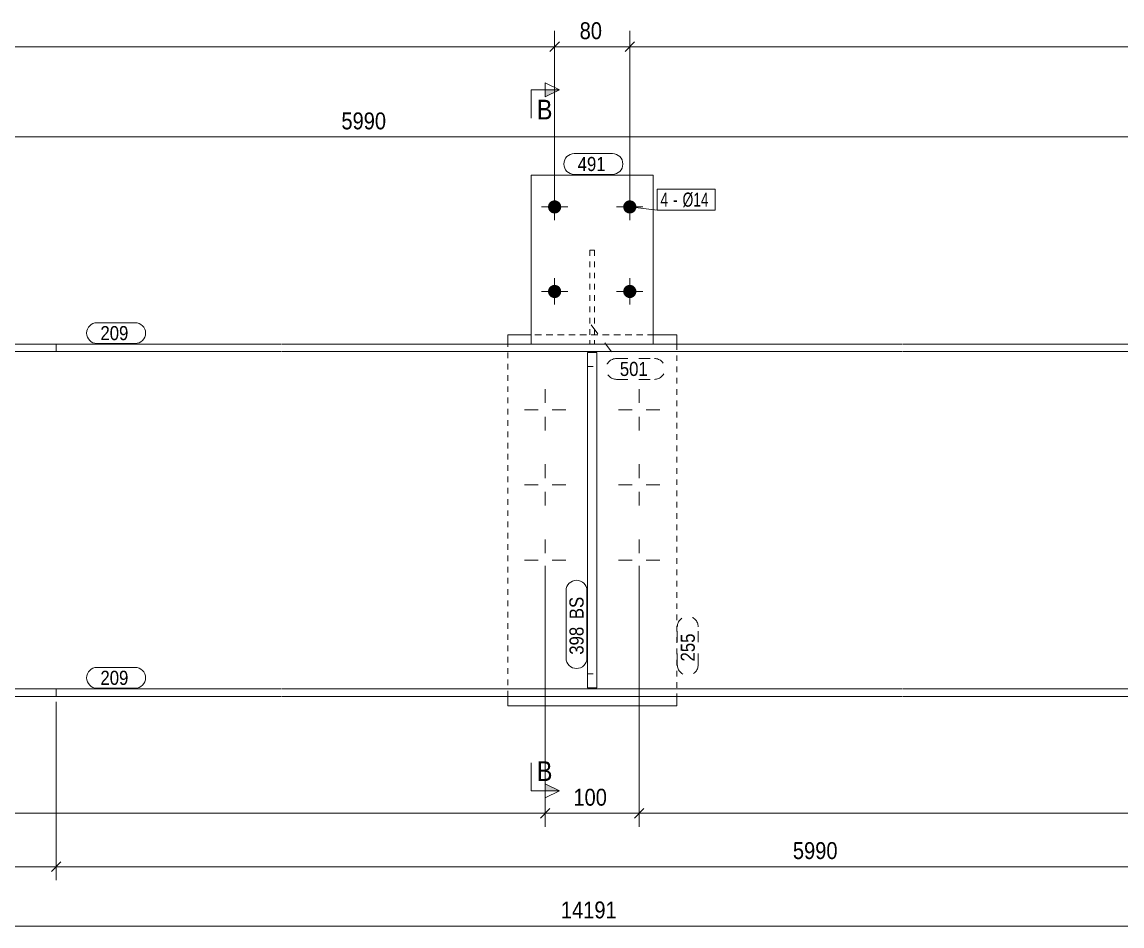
# Model space of a CAD drawing. Header units: millimetres. Extents: x 2 to 825, y 1 to 579.
# Drawn here: x 221.3 to 416.4, y 224.7 to 385.1 of the extents above; entities that cross this region are included whole.
import ezdxf

# ---------------------------------------------------------------- set-up
doc = ezdxf.new("R2010")
doc.units = ezdxf.units.MM
for name, pattern in [('XKITLINE00', [0]), ('XKITLINE01', [4, 1, -1, 1, -1]), ('XKITLINE02', [4, 2, -2])]:
    doc.linetypes.add(name, pattern=pattern)
for name, color, linetype, lineweight in [('Bolt', 3, 'Continuous', 0), ('BoltMark', 7, 'Continuous', 0), ('Dimensions', 7, 'Continuous', 0), ('Part', 2, 'Continuous', 0), ('PartMark', 7, 'Continuous', 0), ('Section', 6, 'Continuous', 0)]:
    doc.layers.add(name, color=color, linetype=linetype, lineweight=lineweight)
doc.styles.add('ARIAL', font='ARIAL.TTF')
doc.styles.add('ARIAL_NARROW', font='ARIALN.TTF')

# ---------------------------------------------------------------- blocks, each defined once
blk = doc.blocks.new('*A4')
at = {"layer": 'Bolt'}
for points in [[(316.95, 352.25), (316.95, 352.22), (316.95, 352.19), (316.94, 352.16), (316.94, 352.13), (316.94, 352.11), (316.93, 352.08), (316.93, 352.05), (316.92, 352.02), (316.91, 351.99), (316.91, 351.97), (316.9, 351.94), (316.89, 351.91), (316.88, 351.88), (316.87, 351.86), (316.86, 351.83), (316.85, 351.8), (316.84, 351.78), (316.82, 351.75), (316.81, 351.73), (316.8, 351.7), (316.78, 351.68), (316.77, 351.65), (316.75, 351.63), (316.74, 351.6), (316.72, 351.58), (316.7, 351.56), (316.68, 351.54), (316.67, 351.51), (316.65, 351.49), (316.63, 351.47), (316.61, 351.45), (316.59, 351.43), (316.57, 351.41), (316.54, 351.39), (316.52, 351.37), (316.5, 351.36), (316.48, 351.34), (316.45, 351.32), (316.43, 351.31), (316.41, 351.29), (316.38, 351.28), (316.36, 351.26), (316.33, 351.25), (316.31, 351.23), (316.28, 351.22), (316.26, 351.21), (316.23, 351.2), (316.2, 351.19), (316.18, 351.18), (316.15, 351.17), (316.12, 351.16), (316.09, 351.15), (316.07, 351.14), (316.04, 351.14), (316.01, 351.13), (315.98, 351.13), (315.95, 351.12), (315.93, 351.12), (315.9, 351.12), (315.87, 351.11), (315.84, 351.11), (315.81, 351.11), (315.78, 351.11), (315.75, 351.11), (315.73, 351.11), (315.7, 351.11), (315.67, 351.12), (315.64, 351.12), (315.61, 351.12), (315.58, 351.13), (315.55, 351.13), (315.53, 351.14), (315.5, 351.14), (315.47, 351.15), (315.44, 351.16), (315.42, 351.17), (315.39, 351.18), (315.36, 351.19), (315.34, 351.2), (315.31, 351.21), (315.28, 351.22), (315.26, 351.23), (315.23, 351.25), (315.21, 351.26), (315.18, 351.28), (315.16, 351.29), (315.13, 351.31), (315.11, 351.32), (315.09, 351.34), (315.06, 351.36), (315.04, 351.37), (315.02, 351.39), (315, 351.41), (314.98, 351.43), (314.96, 351.45), (314.94, 351.47), (314.92, 351.49), (314.9, 351.51), (314.88, 351.54), (314.86, 351.56), (314.85, 351.58), (314.83, 351.6), (314.81, 351.63), (314.8, 351.65), (314.78, 351.68), (314.77, 351.7), (314.75, 351.73), (314.74, 351.75), (314.73, 351.78), (314.72, 351.8), (314.7, 351.83), (314.69, 351.86), (314.68, 351.88), (314.67, 351.91), (314.67, 351.94), (314.66, 351.97), (314.65, 351.99), (314.64, 352.02), (314.64, 352.05), (314.63, 352.08), (314.63, 352.11), (314.62, 352.13), (314.62, 352.16), (314.62, 352.19), (314.62, 352.22), (314.62, 352.25), (314.62, 352.28), (314.62, 352.3), (314.62, 352.33), (314.62, 352.36), (314.62, 352.39), (314.62, 352.42), (314.63, 352.45), (314.63, 352.48), (314.64, 352.5), (314.64, 352.53), (314.65, 352.56), (314.66, 352.59), (314.67, 352.61), (314.67, 352.64), (314.68, 352.67), (314.69, 352.7), (314.7, 352.72), (314.72, 352.75), (314.73, 352.78), (314.74, 352.8), (314.75, 352.83), (314.77, 352.85), (314.78, 352.88), (314.8, 352.9), (314.81, 352.92), (314.83, 352.95), (314.85, 352.97), (314.86, 352.99), (314.88, 353.02), (314.9, 353.04), (314.92, 353.06), (314.94, 353.08), (314.96, 353.1), (314.98, 353.12), (315, 353.14), (315.02, 353.16), (315.04, 353.18), (315.06, 353.2), (315.09, 353.21), (315.11, 353.23), (315.13, 353.25), (315.16, 353.26), (315.18, 353.28), (315.21, 353.29), (315.23, 353.31), (315.26, 353.32), (315.28, 353.33), (315.31, 353.34), (315.34, 353.35), (315.36, 353.36), (315.39, 353.37), (315.42, 353.38), (315.44, 353.39), (315.47, 353.4), (315.5, 353.41), (315.53, 353.41), (315.55, 353.42), (315.58, 353.43), (315.61, 353.43), (315.64, 353.43), (315.67, 353.44), (315.7, 353.44), (315.73, 353.44), (315.75, 353.44), (315.78, 353.44), (315.81, 353.44), (315.84, 353.44), (315.87, 353.44), (315.9, 353.44), (315.93, 353.43), (315.95, 353.43), (315.98, 353.43), (316.01, 353.42), (316.04, 353.41), (316.07, 353.41), (316.09, 353.4), (316.12, 353.39), (316.15, 353.38), (316.18, 353.37), (316.2, 353.36), (316.23, 353.35), (316.26, 353.34), (316.28, 353.33), (316.31, 353.32), (316.33, 353.31), (316.36, 353.29), (316.38, 353.28), (316.41, 353.26), (316.43, 353.25), (316.45, 353.23), (316.48, 353.21), (316.5, 353.2), (316.52, 353.18), (316.54, 353.16), (316.57, 353.14), (316.59, 353.12), (316.61, 353.1), (316.63, 353.08), (316.65, 353.06), (316.67, 353.04), (316.68, 353.02), (316.7, 352.99), (316.72, 352.97), (316.74, 352.95), (316.75, 352.92), (316.77, 352.9), (316.78, 352.88), (316.8, 352.85), (316.81, 352.83), (316.82, 352.8), (316.84, 352.78), (316.85, 352.75), (316.86, 352.72), (316.87, 352.7), (316.88, 352.67), (316.89, 352.64), (316.9, 352.61), (316.91, 352.59), (316.91, 352.56), (316.92, 352.53), (316.93, 352.5), (316.93, 352.48), (316.94, 352.45), (316.94, 352.42), (316.94, 352.39), (316.95, 352.36), (316.95, 352.33), (316.95, 352.3), (316.95, 352.28)], [(330.28, 352.25), (330.28, 352.22), (330.28, 352.19), (330.28, 352.16), (330.27, 352.13), (330.27, 352.11), (330.27, 352.08), (330.26, 352.05), (330.25, 352.02), (330.25, 351.99), (330.24, 351.97), (330.23, 351.94), (330.22, 351.91), (330.21, 351.88), (330.2, 351.86), (330.19, 351.83), (330.18, 351.8), (330.17, 351.78), (330.16, 351.75), (330.14, 351.73), (330.13, 351.7), (330.12, 351.68), (330.1, 351.65), (330.09, 351.63), (330.07, 351.6), (330.05, 351.58), (330.04, 351.56), (330.02, 351.54), (330, 351.51), (329.98, 351.49), (329.96, 351.47), (329.94, 351.45), (329.92, 351.43), (329.9, 351.41), (329.88, 351.39), (329.86, 351.37), (329.83, 351.36), (329.81, 351.34), (329.79, 351.32), (329.76, 351.31), (329.74, 351.29), (329.72, 351.28), (329.69, 351.26), (329.67, 351.25), (329.64, 351.23), (329.61, 351.22), (329.59, 351.21), (329.56, 351.2), (329.54, 351.19), (329.51, 351.18), (329.48, 351.17), (329.45, 351.16), (329.43, 351.15), (329.4, 351.14), (329.37, 351.14), (329.34, 351.13), (329.32, 351.13), (329.29, 351.12), (329.26, 351.12), (329.23, 351.12), (329.2, 351.11), (329.17, 351.11), (329.14, 351.11), (329.12, 351.11), (329.09, 351.11), (329.06, 351.11), (329.03, 351.11), (329, 351.12), (328.97, 351.12), (328.94, 351.12), (328.92, 351.13), (328.89, 351.13), (328.86, 351.14), (328.83, 351.14), (328.8, 351.15), (328.78, 351.16), (328.75, 351.17), (328.72, 351.18), (328.7, 351.19), (328.67, 351.2), (328.64, 351.21), (328.62, 351.22), (328.59, 351.23), (328.57, 351.25), (328.54, 351.26), (328.52, 351.28), (328.49, 351.29), (328.47, 351.31), (328.44, 351.32), (328.42, 351.34), (328.4, 351.36), (328.38, 351.37), (328.35, 351.39), (328.33, 351.41), (328.31, 351.43), (328.29, 351.45), (328.27, 351.47), (328.25, 351.49), (328.23, 351.51), (328.21, 351.54), (328.2, 351.56), (328.18, 351.58), (328.16, 351.6), (328.15, 351.63), (328.13, 351.65), (328.12, 351.68), (328.1, 351.7), (328.09, 351.73), (328.07, 351.75), (328.06, 351.78), (328.05, 351.8), (328.04, 351.83), (328.03, 351.86), (328.02, 351.88), (328.01, 351.91), (328, 351.94), (327.99, 351.97), (327.98, 351.99), (327.98, 352.02), (327.97, 352.05), (327.97, 352.08), (327.96, 352.11), (327.96, 352.13), (327.95, 352.16), (327.95, 352.19), (327.95, 352.22), (327.95, 352.25), (327.95, 352.28), (327.95, 352.3), (327.95, 352.33), (327.95, 352.36), (327.95, 352.39), (327.96, 352.42), (327.96, 352.45), (327.97, 352.48), (327.97, 352.5), (327.98, 352.53), (327.98, 352.56), (327.99, 352.59), (328, 352.61), (328.01, 352.64), (328.02, 352.67), (328.03, 352.7), (328.04, 352.72), (328.05, 352.75), (328.06, 352.78), (328.07, 352.8), (328.09, 352.83), (328.1, 352.85), (328.12, 352.88), (328.13, 352.9), (328.15, 352.92), (328.16, 352.95), (328.18, 352.97), (328.2, 352.99), (328.21, 353.02), (328.23, 353.04), (328.25, 353.06), (328.27, 353.08), (328.29, 353.1), (328.31, 353.12), (328.33, 353.14), (328.35, 353.16), (328.38, 353.18), (328.4, 353.2), (328.42, 353.21), (328.44, 353.23), (328.47, 353.25), (328.49, 353.26), (328.52, 353.28), (328.54, 353.29), (328.57, 353.31), (328.59, 353.32), (328.62, 353.33), (328.64, 353.34), (328.67, 353.35), (328.7, 353.36), (328.72, 353.37), (328.75, 353.38), (328.78, 353.39), (328.8, 353.4), (328.83, 353.41), (328.86, 353.41), (328.89, 353.42), (328.92, 353.43), (328.94, 353.43), (328.97, 353.43), (329, 353.44), (329.03, 353.44), (329.06, 353.44), (329.09, 353.44), (329.12, 353.44), (329.14, 353.44), (329.17, 353.44), (329.2, 353.44), (329.23, 353.44), (329.26, 353.43), (329.29, 353.43), (329.32, 353.43), (329.34, 353.42), (329.37, 353.41), (329.4, 353.41), (329.43, 353.4), (329.45, 353.39), (329.48, 353.38), (329.51, 353.37), (329.54, 353.36), (329.56, 353.35), (329.59, 353.34), (329.61, 353.33), (329.64, 353.32), (329.67, 353.31), (329.69, 353.29), (329.72, 353.28), (329.74, 353.26), (329.76, 353.25), (329.79, 353.23), (329.81, 353.21), (329.83, 353.2), (329.86, 353.18), (329.88, 353.16), (329.9, 353.14), (329.92, 353.12), (329.94, 353.1), (329.96, 353.08), (329.98, 353.06), (330, 353.04), (330.02, 353.02), (330.04, 352.99), (330.05, 352.97), (330.07, 352.95), (330.09, 352.92), (330.1, 352.9), (330.12, 352.88), (330.13, 352.85), (330.14, 352.83), (330.16, 352.8), (330.17, 352.78), (330.18, 352.75), (330.19, 352.72), (330.2, 352.7), (330.21, 352.67), (330.22, 352.64), (330.23, 352.61), (330.24, 352.59), (330.25, 352.56), (330.25, 352.53), (330.26, 352.5), (330.27, 352.48), (330.27, 352.45), (330.27, 352.42), (330.28, 352.39), (330.28, 352.36), (330.28, 352.33), (330.28, 352.3), (330.28, 352.28)], [(316.95, 337.25), (316.95, 337.22), (316.95, 337.19), (316.94, 337.16), (316.94, 337.13), (316.94, 337.11), (316.93, 337.08), (316.93, 337.05), (316.92, 337.02), (316.91, 336.99), (316.91, 336.97), (316.9, 336.94), (316.89, 336.91), (316.88, 336.88), (316.87, 336.86), (316.86, 336.83), (316.85, 336.8), (316.84, 336.78), (316.82, 336.75), (316.81, 336.73), (316.8, 336.7), (316.78, 336.68), (316.77, 336.65), (316.75, 336.63), (316.74, 336.6), (316.72, 336.58), (316.7, 336.56), (316.68, 336.54), (316.67, 336.51), (316.65, 336.49), (316.63, 336.47), (316.61, 336.45), (316.59, 336.43), (316.57, 336.41), (316.54, 336.39), (316.52, 336.37), (316.5, 336.36), (316.48, 336.34), (316.45, 336.32), (316.43, 336.31), (316.41, 336.29), (316.38, 336.28), (316.36, 336.26), (316.33, 336.25), (316.31, 336.23), (316.28, 336.22), (316.26, 336.21), (316.23, 336.2), (316.2, 336.19), (316.18, 336.18), (316.15, 336.17), (316.12, 336.16), (316.09, 336.15), (316.07, 336.14), (316.04, 336.14), (316.01, 336.13), (315.98, 336.13), (315.95, 336.12), (315.93, 336.12), (315.9, 336.12), (315.87, 336.11), (315.84, 336.11), (315.81, 336.11), (315.78, 336.11), (315.75, 336.11), (315.73, 336.11), (315.7, 336.11), (315.67, 336.12), (315.64, 336.12), (315.61, 336.12), (315.58, 336.13), (315.55, 336.13), (315.53, 336.14), (315.5, 336.14), (315.47, 336.15), (315.44, 336.16), (315.42, 336.17), (315.39, 336.18), (315.36, 336.19), (315.34, 336.2), (315.31, 336.21), (315.28, 336.22), (315.26, 336.23), (315.23, 336.25), (315.21, 336.26), (315.18, 336.28), (315.16, 336.29), (315.13, 336.31), (315.11, 336.32), (315.09, 336.34), (315.06, 336.36), (315.04, 336.37), (315.02, 336.39), (315, 336.41), (314.98, 336.43), (314.96, 336.45), (314.94, 336.47), (314.92, 336.49), (314.9, 336.51), (314.88, 336.54), (314.86, 336.56), (314.85, 336.58), (314.83, 336.6), (314.81, 336.63), (314.8, 336.65), (314.78, 336.68), (314.77, 336.7), (314.75, 336.73), (314.74, 336.75), (314.73, 336.78), (314.72, 336.8), (314.7, 336.83), (314.69, 336.86), (314.68, 336.88), (314.67, 336.91), (314.67, 336.94), (314.66, 336.97), (314.65, 336.99), (314.64, 337.02), (314.64, 337.05), (314.63, 337.08), (314.63, 337.11), (314.62, 337.13), (314.62, 337.16), (314.62, 337.19), (314.62, 337.22), (314.62, 337.25), (314.62, 337.28), (314.62, 337.3), (314.62, 337.33), (314.62, 337.36), (314.62, 337.39), (314.62, 337.42), (314.63, 337.45), (314.63, 337.48), (314.64, 337.5), (314.64, 337.53), (314.65, 337.56), (314.66, 337.59), (314.67, 337.61), (314.67, 337.64), (314.68, 337.67), (314.69, 337.7), (314.7, 337.72), (314.72, 337.75), (314.73, 337.78), (314.74, 337.8), (314.75, 337.83), (314.77, 337.85), (314.78, 337.88), (314.8, 337.9), (314.81, 337.92), (314.83, 337.95), (314.85, 337.97), (314.86, 337.99), (314.88, 338.02), (314.9, 338.04), (314.92, 338.06), (314.94, 338.08), (314.96, 338.1), (314.98, 338.12), (315, 338.14), (315.02, 338.16), (315.04, 338.18), (315.06, 338.2), (315.09, 338.21), (315.11, 338.23), (315.13, 338.25), (315.16, 338.26), (315.18, 338.28), (315.21, 338.29), (315.23, 338.31), (315.26, 338.32), (315.28, 338.33), (315.31, 338.34), (315.34, 338.35), (315.36, 338.36), (315.39, 338.37), (315.42, 338.38), (315.44, 338.39), (315.47, 338.4), (315.5, 338.41), (315.53, 338.41), (315.55, 338.42), (315.58, 338.43), (315.61, 338.43), (315.64, 338.43), (315.67, 338.44), (315.7, 338.44), (315.73, 338.44), (315.75, 338.44), (315.78, 338.44), (315.81, 338.44), (315.84, 338.44), (315.87, 338.44), (315.9, 338.44), (315.93, 338.43), (315.95, 338.43), (315.98, 338.43), (316.01, 338.42), (316.04, 338.41), (316.07, 338.41), (316.09, 338.4), (316.12, 338.39), (316.15, 338.38), (316.18, 338.37), (316.2, 338.36), (316.23, 338.35), (316.26, 338.34), (316.28, 338.33), (316.31, 338.32), (316.33, 338.31), (316.36, 338.29), (316.38, 338.28), (316.41, 338.26), (316.43, 338.25), (316.45, 338.23), (316.48, 338.21), (316.5, 338.2), (316.52, 338.18), (316.54, 338.16), (316.57, 338.14), (316.59, 338.12), (316.61, 338.1), (316.63, 338.08), (316.65, 338.06), (316.67, 338.04), (316.68, 338.02), (316.7, 337.99), (316.72, 337.97), (316.74, 337.95), (316.75, 337.92), (316.77, 337.9), (316.78, 337.88), (316.8, 337.85), (316.81, 337.83), (316.82, 337.8), (316.84, 337.78), (316.85, 337.75), (316.86, 337.72), (316.87, 337.7), (316.88, 337.67), (316.89, 337.64), (316.9, 337.61), (316.91, 337.59), (316.91, 337.56), (316.92, 337.53), (316.93, 337.5), (316.93, 337.48), (316.94, 337.45), (316.94, 337.42), (316.94, 337.39), (316.95, 337.36), (316.95, 337.33), (316.95, 337.3), (316.95, 337.28)], [(330.28, 337.25), (330.28, 337.22), (330.28, 337.19), (330.28, 337.16), (330.27, 337.13), (330.27, 337.11), (330.27, 337.08), (330.26, 337.05), (330.25, 337.02), (330.25, 336.99), (330.24, 336.97), (330.23, 336.94), (330.22, 336.91), (330.21, 336.88), (330.2, 336.86), (330.19, 336.83), (330.18, 336.8), (330.17, 336.78), (330.16, 336.75), (330.14, 336.73), (330.13, 336.7), (330.12, 336.68), (330.1, 336.65), (330.09, 336.63), (330.07, 336.6), (330.05, 336.58), (330.04, 336.56), (330.02, 336.54), (330, 336.51), (329.98, 336.49), (329.96, 336.47), (329.94, 336.45), (329.92, 336.43), (329.9, 336.41), (329.88, 336.39), (329.86, 336.37), (329.83, 336.36), (329.81, 336.34), (329.79, 336.32), (329.76, 336.31), (329.74, 336.29), (329.72, 336.28), (329.69, 336.26), (329.67, 336.25), (329.64, 336.23), (329.61, 336.22), (329.59, 336.21), (329.56, 336.2), (329.54, 336.19), (329.51, 336.18), (329.48, 336.17), (329.45, 336.16), (329.43, 336.15), (329.4, 336.14), (329.37, 336.14), (329.34, 336.13), (329.32, 336.13), (329.29, 336.12), (329.26, 336.12), (329.23, 336.12), (329.2, 336.11), (329.17, 336.11), (329.14, 336.11), (329.12, 336.11), (329.09, 336.11), (329.06, 336.11), (329.03, 336.11), (329, 336.12), (328.97, 336.12), (328.94, 336.12), (328.92, 336.13), (328.89, 336.13), (328.86, 336.14), (328.83, 336.14), (328.8, 336.15), (328.78, 336.16), (328.75, 336.17), (328.72, 336.18), (328.7, 336.19), (328.67, 336.2), (328.64, 336.21), (328.62, 336.22), (328.59, 336.23), (328.57, 336.25), (328.54, 336.26), (328.52, 336.28), (328.49, 336.29), (328.47, 336.31), (328.44, 336.32), (328.42, 336.34), (328.4, 336.36), (328.38, 336.37), (328.35, 336.39), (328.33, 336.41), (328.31, 336.43), (328.29, 336.45), (328.27, 336.47), (328.25, 336.49), (328.23, 336.51), (328.21, 336.54), (328.2, 336.56), (328.18, 336.58), (328.16, 336.6), (328.15, 336.63), (328.13, 336.65), (328.12, 336.68), (328.1, 336.7), (328.09, 336.73), (328.07, 336.75), (328.06, 336.78), (328.05, 336.8), (328.04, 336.83), (328.03, 336.86), (328.02, 336.88), (328.01, 336.91), (328, 336.94), (327.99, 336.97), (327.98, 336.99), (327.98, 337.02), (327.97, 337.05), (327.97, 337.08), (327.96, 337.11), (327.96, 337.13), (327.95, 337.16), (327.95, 337.19), (327.95, 337.22), (327.95, 337.25), (327.95, 337.28), (327.95, 337.3), (327.95, 337.33), (327.95, 337.36), (327.95, 337.39), (327.96, 337.42), (327.96, 337.45), (327.97, 337.48), (327.97, 337.5), (327.98, 337.53), (327.98, 337.56), (327.99, 337.59), (328, 337.61), (328.01, 337.64), (328.02, 337.67), (328.03, 337.7), (328.04, 337.72), (328.05, 337.75), (328.06, 337.78), (328.07, 337.8), (328.09, 337.83), (328.1, 337.85), (328.12, 337.88), (328.13, 337.9), (328.15, 337.92), (328.16, 337.95), (328.18, 337.97), (328.2, 337.99), (328.21, 338.02), (328.23, 338.04), (328.25, 338.06), (328.27, 338.08), (328.29, 338.1), (328.31, 338.12), (328.33, 338.14), (328.35, 338.16), (328.38, 338.18), (328.4, 338.2), (328.42, 338.21), (328.44, 338.23), (328.47, 338.25), (328.49, 338.26), (328.52, 338.28), (328.54, 338.29), (328.57, 338.31), (328.59, 338.32), (328.62, 338.33), (328.64, 338.34), (328.67, 338.35), (328.7, 338.36), (328.72, 338.37), (328.75, 338.38), (328.78, 338.39), (328.8, 338.4), (328.83, 338.41), (328.86, 338.41), (328.89, 338.42), (328.92, 338.43), (328.94, 338.43), (328.97, 338.43), (329, 338.44), (329.03, 338.44), (329.06, 338.44), (329.09, 338.44), (329.12, 338.44), (329.14, 338.44), (329.17, 338.44), (329.2, 338.44), (329.23, 338.44), (329.26, 338.43), (329.29, 338.43), (329.32, 338.43), (329.34, 338.42), (329.37, 338.41), (329.4, 338.41), (329.43, 338.4), (329.45, 338.39), (329.48, 338.38), (329.51, 338.37), (329.54, 338.36), (329.56, 338.35), (329.59, 338.34), (329.61, 338.33), (329.64, 338.32), (329.67, 338.31), (329.69, 338.29), (329.72, 338.28), (329.74, 338.26), (329.76, 338.25), (329.79, 338.23), (329.81, 338.21), (329.83, 338.2), (329.86, 338.18), (329.88, 338.16), (329.9, 338.14), (329.92, 338.12), (329.94, 338.1), (329.96, 338.08), (329.98, 338.06), (330, 338.04), (330.02, 338.02), (330.04, 337.99), (330.05, 337.97), (330.07, 337.95), (330.09, 337.92), (330.1, 337.9), (330.12, 337.88), (330.13, 337.85), (330.14, 337.83), (330.16, 337.8), (330.17, 337.78), (330.18, 337.75), (330.19, 337.72), (330.2, 337.7), (330.21, 337.67), (330.22, 337.64), (330.23, 337.61), (330.24, 337.59), (330.25, 337.56), (330.25, 337.53), (330.26, 337.5), (330.27, 337.48), (330.27, 337.45), (330.27, 337.42), (330.28, 337.39), (330.28, 337.36), (330.28, 337.33), (330.28, 337.3), (330.28, 337.28)]]:
    blk.add_hatch(color=3, dxfattribs=at).paths.add_polyline_path(points, flags=17)
at = {"layer": 'Bolt', "color": 3, "linetype": 'XKITLINE00', "lineweight": 0}
for p, q in [((315.78, 354.61), (315.78, 349.94)), ((329.12, 354.61), (329.12, 349.94)), ((318.12, 352.28), (313.45, 352.28)), ((331.45, 352.28), (326.78, 352.28)), ((315.78, 339.61), (315.78, 334.94)), ((329.12, 339.61), (329.12, 334.94)), ((318.12, 337.28), (313.45, 337.28)), ((331.45, 337.28), (326.78, 337.28))]:
    blk.add_line(p, q, dxfattribs=at)
blk = doc.blocks.new('*A5')
at = {"layer": 'Bolt', "color": 3, "linetype": 'XKITLINE00', "lineweight": 0}
for p, q in [((314.12, 319.94), (314.12, 317.5)), ((330.78, 319.94), (330.78, 317.5)), ((310.45, 316.28), (312.89, 316.28)), ((317.78, 316.28), (315.34, 316.28)), ((327.12, 316.28), (329.56, 316.28)), ((334.45, 316.28), (332.01, 316.28)), ((314.12, 312.61), (314.12, 315.05)), ((330.78, 312.61), (330.78, 315.05)), ((314.12, 306.61), (314.12, 304.17)), ((330.78, 306.61), (330.78, 304.17)), ((310.45, 302.94), (312.89, 302.94)), ((317.78, 302.94), (315.34, 302.94)), ((327.12, 302.94), (329.56, 302.94)), ((334.45, 302.94), (332.01, 302.94)), ((314.12, 299.28), (314.12, 301.72)), ((330.78, 299.28), (330.78, 301.72)), ((314.12, 293.28), (314.12, 290.83)), ((330.78, 293.28), (330.78, 290.83)), ((310.45, 289.61), (312.89, 289.61)), ((317.78, 289.61), (315.34, 289.61)), ((327.12, 289.61), (329.56, 289.61)), ((334.45, 289.61), (332.01, 289.61)), ((314.12, 285.94), (314.12, 288.39)), ((330.78, 285.94), (330.78, 288.39))]:
    blk.add_line(p, q, dxfattribs=at)
blk = doc.blocks.new('*A8')
at = {"layer": 'Part', "color": 2, "linetype": 'XKITLINE00', "lineweight": 0}
for p, q in [((107.15, 327.94), (64.98, 327.94)), ((64.98, 327.94), (64.98, 326.61)), ((187.25, 327.94), (107.25, 327.94)), ((227.35, 327.94), (187.35, 327.94)), ((227.35, 326.61), (227.35, 327.94)), ((107.15, 326.61), (64.98, 326.61)), ((187.25, 326.61), (107.25, 326.61)), ((227.35, 326.61), (187.35, 326.61))]:
    blk.add_line(p, q, dxfattribs=at)
blk = doc.blocks.new('*A9')
at = {"layer": 'Part', "color": 7, "linetype": 'XKITLINE01', "lineweight": 0}
for p, q in [((187.35, 326.61), (267.35, 326.61)), ((267.45, 326.61), (377.45, 326.61)), ((377.55, 326.61), (417.55, 326.61)), ((187.35, 266.78), (267.35, 266.78)), ((267.45, 266.78), (377.45, 266.78)), ((377.55, 266.78), (417.55, 266.78))]:
    blk.add_line(p, q, dxfattribs=at)
blk = doc.blocks.new('*A10')
at = {"layer": 'Part', "color": 7, "linetype": 'XKITLINE01', "lineweight": 0}
for p, q in [((322.87, 344.61), (322.03, 344.61)), ((322.03, 344.61), (322.03, 327.94)), ((322.87, 344.61), (322.87, 327.94)), ((322.87, 327.94), (322.03, 327.94))]:
    blk.add_line(p, q, dxfattribs=at)
blk = doc.blocks.new('*A11')
at = {"layer": 'Part', "color": 2, "linetype": 'XKITLINE00', "lineweight": 0}
for p, q in [((311.62, 327.94), (311.62, 357.94)), ((333.28, 357.94), (311.62, 357.94)), ((333.28, 327.94), (333.28, 357.94))]:
    blk.add_line(p, q, dxfattribs=at)
at = {"layer": 'Part', "color": 7, "linetype": 'XKITLINE01', "lineweight": 0}
blk.add_line((333.28, 327.94), (311.62, 327.94), dxfattribs=at)
blk = doc.blocks.new('*A12')
at = {"layer": 'Part', "color": 7, "linetype": 'XKITLINE01', "lineweight": 0}
for p, q in [((321.62, 326.44), (321.62, 266.94)), ((321.62, 326.44), (323.28, 326.44)), ((323.28, 326.44), (323.28, 266.94)), ((321.62, 323.94), (323.28, 323.94)), ((321.62, 269.44), (323.28, 269.44)), ((321.62, 266.94), (323.28, 266.94))]:
    blk.add_line(p, q, dxfattribs=at)
blk = doc.blocks.new('*A13')
at = {"layer": 'Part', "color": 2, "linetype": 'XKITLINE00', "lineweight": 0}
for p, q in [((323.28, 326.44), (321.62, 326.44)), ((321.62, 266.94), (321.62, 326.44)), ((323.28, 326.44), (323.28, 266.94)), ((323.28, 266.94), (321.62, 266.94))]:
    blk.add_line(p, q, dxfattribs=at)
at = {"layer": 'Part', "color": 7, "linetype": 'XKITLINE01', "lineweight": 0}
for p, q in [((321.62, 323.94), (323.28, 323.94)), ((321.62, 269.44), (323.28, 269.44))]:
    blk.add_line(p, q, dxfattribs=at)
blk = doc.blocks.new('*A14')
at = {"layer": 'Part', "color": 2, "linetype": 'XKITLINE00', "lineweight": 0}
for p, q in [((307.45, 329.61), (307.45, 327.94)), ((311.62, 329.61), (307.45, 329.61)), ((337.45, 329.61), (333.28, 329.61)), ((337.45, 329.61), (337.45, 329.61)), ((337.45, 329.61), (337.45, 327.94)), ((307.45, 263.78), (307.45, 265.44)), ((337.45, 263.78), (337.45, 265.44)), ((307.45, 263.78), (337.45, 263.78))]:
    blk.add_line(p, q, dxfattribs=at)
at = {"layer": 'Part', "color": 7, "linetype": 'XKITLINE01', "lineweight": 0}
for p, q in [((337.45, 329.61), (307.45, 329.61)), ((307.45, 265.44), (307.45, 327.94)), ((333.28, 329.61), (311.62, 329.61)), ((337.45, 327.94), (337.45, 265.44)), ((307.45, 263.78), (337.45, 263.78))]:
    blk.add_line(p, q, dxfattribs=at)
blk = doc.blocks.new('*A15')
at = {"layer": 'Part', "color": 2, "linetype": 'XKITLINE00', "lineweight": 0}
for p, q in [((107.15, 266.78), (64.98, 266.78)), ((64.98, 266.78), (64.98, 265.44)), ((64.98, 265.44), (107.15, 265.44)), ((187.25, 266.78), (107.25, 266.78)), ((107.25, 265.44), (187.25, 265.44)), ((227.35, 266.78), (187.35, 266.78)), ((187.35, 265.44), (227.35, 265.44)), ((227.35, 265.44), (227.35, 266.78))]:
    blk.add_line(p, q, dxfattribs=at)
blk = doc.blocks.new('*A16')
at = {"layer": 'Part', "color": 2, "linetype": 'XKITLINE00', "lineweight": 0}
for p, q in [((227.35, 266.78), (267.35, 266.78)), ((227.35, 265.44), (227.35, 266.78)), ((267.35, 265.44), (227.35, 265.44)), ((267.45, 266.78), (377.45, 266.78)), ((377.45, 265.44), (267.45, 265.44)), ((377.55, 266.78), (457.55, 266.78)), ((457.55, 265.44), (377.55, 265.44))]:
    blk.add_line(p, q, dxfattribs=at)
blk = doc.blocks.new('*A19')
at = {"layer": 'Part', "color": 2, "linetype": 'XKITLINE00', "lineweight": 0}
for p, q in [((267.35, 327.94), (227.35, 327.94)), ((227.35, 327.94), (227.35, 326.61)), ((377.45, 327.94), (267.45, 327.94)), ((457.55, 327.94), (377.55, 327.94)), ((267.35, 326.61), (227.35, 326.61)), ((377.45, 326.61), (267.45, 326.61)), ((457.55, 326.61), (377.55, 326.61))]:
    blk.add_line(p, q, dxfattribs=at)
blk = doc.blocks.new('*A63')
at = {"layer": 'Dimensions', "color": 7, "linetype": 'XKITLINE00', "lineweight": 0}
for p, q in [((64.98, 264.44), (64.98, 232.82)), ((227.35, 264.44), (227.35, 232.82)), ((65.83, 236.07), (64.13, 234.37)), ((64.98, 235.22), (227.35, 235.22)), ((228.2, 236.07), (226.5, 234.37))]:
    blk.add_line(p, q, dxfattribs=at)
at = {"layer": 'Dimensions', "color": 3}
for p in [(64.98, 235.22), (227.35, 235.22)]:
    blk.add_point(p, dxfattribs=at)
at = {"layer": 'Dimensions', "color": 3, "style": 'ARIAL', "width": 0.85}
blk.add_text('5968', height=3, dxfattribs=at).set_placement((141.72, 236.57))
blk = doc.blocks.new('*A64')
at = {"layer": 'Dimensions', "color": 7, "linetype": 'XKITLINE00', "lineweight": 0}
for p, q in [((227.35, 264.44), (227.35, 232.82)), ((228.2, 236.07), (226.5, 234.37)), ((227.35, 235.22), (497.65, 235.22))]:
    blk.add_line(p, q, dxfattribs=at)
at = {"layer": 'Dimensions', "color": 3}
blk.add_point((227.35, 235.22), dxfattribs=at)
at = {"layer": 'Dimensions', "color": 3, "style": 'ARIAL', "width": 0.85}
blk.add_text('5990', height=3, dxfattribs=at).set_placement((358.05, 236.57))
blk = doc.blocks.new('*A66')
at = {"layer": 'Dimensions', "color": 7, "linetype": 'XKITLINE00', "lineweight": 0}
for p, q in [((314.12, 288.61), (314.12, 242.29)), ((64.98, 244.69), (314.12, 244.69)), ((314.96, 245.54), (313.27, 243.84))]:
    blk.add_line(p, q, dxfattribs=at)
at = {"layer": 'Dimensions', "color": 3}
blk.add_point((314.12, 244.69), dxfattribs=at)
blk = doc.blocks.new('*A67')
at = {"layer": 'Dimensions', "color": 7, "linetype": 'XKITLINE00', "lineweight": 0}
for p, q in [((314.12, 288.61), (314.12, 242.29)), ((330.78, 288.61), (330.78, 242.29)), ((314.96, 245.54), (313.27, 243.84)), ((314.12, 244.69), (330.78, 244.69)), ((331.63, 245.54), (329.93, 243.84))]:
    blk.add_line(p, q, dxfattribs=at)
at = {"layer": 'Dimensions', "color": 3}
for p in [(314.12, 244.69), (330.78, 244.69)]:
    blk.add_point(p, dxfattribs=at)
at = {"layer": 'Dimensions', "color": 3, "style": 'ARIAL', "width": 0.85}
blk.add_text('100', height=3, dxfattribs=at).set_placement((319.11, 246.04))
blk = doc.blocks.new('*A68')
at = {"layer": 'Dimensions', "color": 7, "linetype": 'XKITLINE00', "lineweight": 0}
for p, q in [((330.78, 288.61), (330.78, 242.29)), ((331.63, 245.54), (329.93, 243.84)), ((330.78, 244.69), (579.92, 244.69))]:
    blk.add_line(p, q, dxfattribs=at)
at = {"layer": 'Dimensions', "color": 3}
blk.add_point((330.78, 244.69), dxfattribs=at)
blk = doc.blocks.new('*A70')
at = {"layer": 'Dimensions', "color": 7, "linetype": 'XKITLINE00', "lineweight": 0}
for p, q in [((315.78, 353.28), (315.78, 383.54)), ((64.98, 380.69), (315.78, 380.69)), ((316.63, 381.54), (314.93, 379.84))]:
    blk.add_line(p, q, dxfattribs=at)
at = {"layer": 'Dimensions', "color": 3}
blk.add_point((315.78, 380.69), dxfattribs=at)
blk = doc.blocks.new('*A71')
at = {"layer": 'Dimensions', "color": 7, "linetype": 'XKITLINE00', "lineweight": 0}
for p, q in [((315.78, 353.28), (315.78, 383.54)), ((329.12, 353.28), (329.12, 383.54)), ((316.63, 381.54), (314.93, 379.84)), ((315.78, 380.69), (329.12, 380.69)), ((329.96, 381.54), (328.27, 379.84))]:
    blk.add_line(p, q, dxfattribs=at)
at = {"layer": 'Dimensions', "color": 3}
for p in [(315.78, 380.69), (329.12, 380.69)]:
    blk.add_point(p, dxfattribs=at)
at = {"layer": 'Dimensions', "color": 3, "style": 'ARIAL', "width": 0.85}
blk.add_text('80', height=3, dxfattribs=at).set_placement((320.22, 382.04))
blk = doc.blocks.new('*A72')
at = {"layer": 'Dimensions', "color": 7, "linetype": 'XKITLINE00', "lineweight": 0}
for p, q in [((329.12, 353.28), (329.12, 383.54)), ((329.96, 381.54), (328.27, 379.84)), ((329.12, 380.69), (579.92, 380.69))]:
    blk.add_line(p, q, dxfattribs=at)
at = {"layer": 'Dimensions', "color": 3}
blk.add_point((329.12, 380.69), dxfattribs=at)
blk = doc.blocks.new('*A74')
at = {"layer": 'Dimensions', "color": 7, "linetype": 'XKITLINE00', "lineweight": 0}
blk.add_line((62.48, 224.69), (582.42, 224.69), dxfattribs=at)
at = {"layer": 'Dimensions', "color": 3, "style": 'ARIAL', "width": 0.85}
blk.add_text('14191', height=3, dxfattribs=at).set_placement((316.89, 226.04))
blk = doc.blocks.new('*A75')
at = {"layer": 'BoltMark', "color": 7, "linetype": 'XKITLINE00', "lineweight": 0}
for p, q in [((333.95, 355.42), (344.24, 355.42)), ((333.95, 351.72), (333.95, 355.42)), ((344.24, 351.72), (344.24, 355.42)), ((329.12, 352.28), (333.95, 351.72)), ((333.95, 351.72), (344.24, 351.72))]:
    blk.add_line(p, q, dxfattribs=at)
at = {"layer": 'BoltMark', "color": 3, "style": 'ARIAL_NARROW', "width": 0.85}
for s, p in [('4', (334.55, 352.32)), ('-', (336.82, 352.32)), ('Ø14', (338.48, 352.32))]:
    blk.add_text(s, height=2.5, dxfattribs=at).set_placement(p)
blk = doc.blocks.new('*A78')
at = {"layer": 'PartMark', "color": 7, "linetype": 'XKITLINE00', "lineweight": 0}
for p, q in [((234.6, 331.74), (241.36, 331.74)), ((234.6, 328.04), (241.36, 328.04))]:
    blk.add_line(p, q, dxfattribs=at)
for centre, start, end in [((234.6, 329.89), 90, 270), ((241.36, 329.89), 270, 90)]:
    blk.add_arc(centre, 1.85, start, end, dxfattribs=at)
at = {"layer": 'PartMark', "color": 3, "style": 'ARIAL', "width": 0.85}
blk.add_text('209', height=2.5, dxfattribs=at).set_placement((235.2, 328.64))
blk = doc.blocks.new('*A83')
at = {"layer": 'PartMark', "color": 7, "linetype": 'XKITLINE02', "lineweight": 0}
for p, q in [((322.25, 331.33), (326.75, 325.38)), ((326.75, 325.38), (333.51, 325.38)), ((326.75, 321.68), (333.51, 321.68))]:
    blk.add_line(p, q, dxfattribs=at)
for centre, start, end in [((326.75, 323.53), 90, 270), ((333.51, 323.53), 270, 90)]:
    blk.add_arc(centre, 1.85, start, end, dxfattribs=at)
at = {"layer": 'PartMark', "color": 3, "style": 'ARIAL', "width": 0.85}
blk.add_text('501', height=2.5, dxfattribs=at).set_placement((327.35, 322.28))
blk = doc.blocks.new('*A84')
at = {"layer": 'PartMark', "color": 7, "linetype": 'XKITLINE00', "lineweight": 0}
for p, q in [((319.27, 361.74), (326.03, 361.74)), ((319.27, 358.04), (326.03, 358.04))]:
    blk.add_line(p, q, dxfattribs=at)
for centre, start, end in [((319.27, 359.89), 90, 270), ((326.03, 359.89), 270, 90)]:
    blk.add_arc(centre, 1.85, start, end, dxfattribs=at)
at = {"layer": 'PartMark', "color": 3, "style": 'ARIAL', "width": 0.85}
blk.add_text('491', height=2.5, dxfattribs=at).set_placement((319.87, 358.64))
blk = doc.blocks.new('*A85')
at = {"layer": 'PartMark', "color": 7, "linetype": 'XKITLINE02', "lineweight": 0}
for p, q in [((337.55, 271.03), (337.55, 277.79)), ((341.25, 271.03), (341.25, 277.79))]:
    blk.add_line(p, q, dxfattribs=at)
for centre, start, end in [((339.4, 277.79), 0, 180), ((339.4, 271.03), 180, 0)]:
    blk.add_arc(centre, 1.85, start, end, dxfattribs=at)
at = {"layer": 'PartMark', "color": 3, "style": 'ARIAL', "width": 0.85}
blk.add_text('255', height=2.5, rotation=90.0002, dxfattribs=at).set_placement((340.65, 271.63))
blk = doc.blocks.new('*A87')
at = {"layer": 'PartMark', "color": 7, "linetype": 'XKITLINE00', "lineweight": 0}
for p, q in [((234.6, 270.58), (241.36, 270.58)), ((234.6, 266.88), (241.36, 266.88))]:
    blk.add_line(p, q, dxfattribs=at)
for centre, start, end in [((234.6, 268.73), 90, 270), ((241.36, 268.73), 270, 90)]:
    blk.add_arc(centre, 1.85, start, end, dxfattribs=at)
at = {"layer": 'PartMark', "color": 3, "style": 'ARIAL', "width": 0.85}
blk.add_text('209', height=2.5, dxfattribs=at).set_placement((235.2, 267.48))
blk = doc.blocks.new('*A90')
at = {"layer": 'PartMark', "color": 7, "linetype": 'XKITLINE00', "lineweight": 0}
for p, q in [((317.82, 272.23), (317.82, 284.19)), ((321.52, 272.23), (321.52, 284.19))]:
    blk.add_line(p, q, dxfattribs=at)
for centre, start, end in [((319.67, 284.19), 360, 180), ((319.67, 272.23), 180, 360)]:
    blk.add_arc(centre, 1.85, start, end, dxfattribs=at)
at = {"layer": 'PartMark', "color": 3, "style": 'ARIAL', "width": 0.85}
for s, p in [('BS', (320.92, 279.14)), ('398', (320.92, 272.83))]:
    blk.add_text(s, height=2.5, rotation=90.0002, dxfattribs=at).set_placement(p)
blk = doc.blocks.new('*A91')
at = {"layer": 'Section'}
for points in [[(314.12, 373.05), (316.62, 373.05), (314.12, 371.8)], [(314.12, 249.92), (316.62, 248.67), (314.12, 248.67)]]:
    blk.add_hatch(color=3, dxfattribs=at).paths.add_polyline_path(points, flags=17)
at = {"layer": 'Section', "color": 1, "linetype": 'XKITLINE00', "lineweight": 0}
for p, q in [((311.62, 373.05), (311.62, 368.05)), ((311.62, 373.05), (316.62, 373.05)), ((311.62, 248.67), (311.62, 253.67)), ((311.62, 248.67), (316.62, 248.67))]:
    blk.add_line(p, q, dxfattribs=at)
at = {"layer": 'Section', "color": 3, "linetype": 'XKITLINE00', "lineweight": 0}
for p, q in [((314.12, 371.8), (314.12, 374.3)), ((314.12, 374.3), (316.62, 373.05)), ((316.62, 373.05), (314.12, 371.8)), ((316.62, 248.67), (314.12, 249.92)), ((314.12, 249.92), (314.12, 247.42)), ((316.62, 248.67), (314.12, 247.42))]:
    blk.add_line(p, q, dxfattribs=at)
at = {"layer": 'Section', "color": 7, "style": 'ARIAL', "width": 0.85}
for p in [(312.62, 367.8), (312.62, 250.42)]:
    blk.add_text('B', height=3.5, dxfattribs=at).set_placement(p)
blk = doc.blocks.new('*A100')
at = {"layer": 'Dimensions', "color": 7, "linetype": 'XKITLINE00', "lineweight": 0}
blk.add_line((147.25, 364.69), (417.55, 364.69), dxfattribs=at)
at = {"layer": 'Dimensions', "color": 3, "style": 'ARIAL', "width": 0.85}
blk.add_text('5990', height=3, dxfattribs=at).set_placement((277.95, 366.04))

msp = doc.modelspace()

# ---------------------------------------------------------------- block references
at = {"lineweight": 0}
for name in ['*A70', '*A71', '*A72', '*A91', '*A100', '*A84', '*A11', '*A75', '*A4', '*A10', '*A78', '*A83', '*A8', '*A19', '*A14', '*A12', '*A13', '*A5', '*A66', '*A67', '*A68', '*A90', '*A85', '*A87', '*A15', '*A16', '*A63', '*A64', '*A74']:
    msp.add_blockref(name, (0, 0), dxfattribs=at)
at = {"layer": 'Part', "lineweight": 0}
msp.add_blockref('*A9', (0, 0), dxfattribs=at)

doc.saveas('drawing.dxf')
